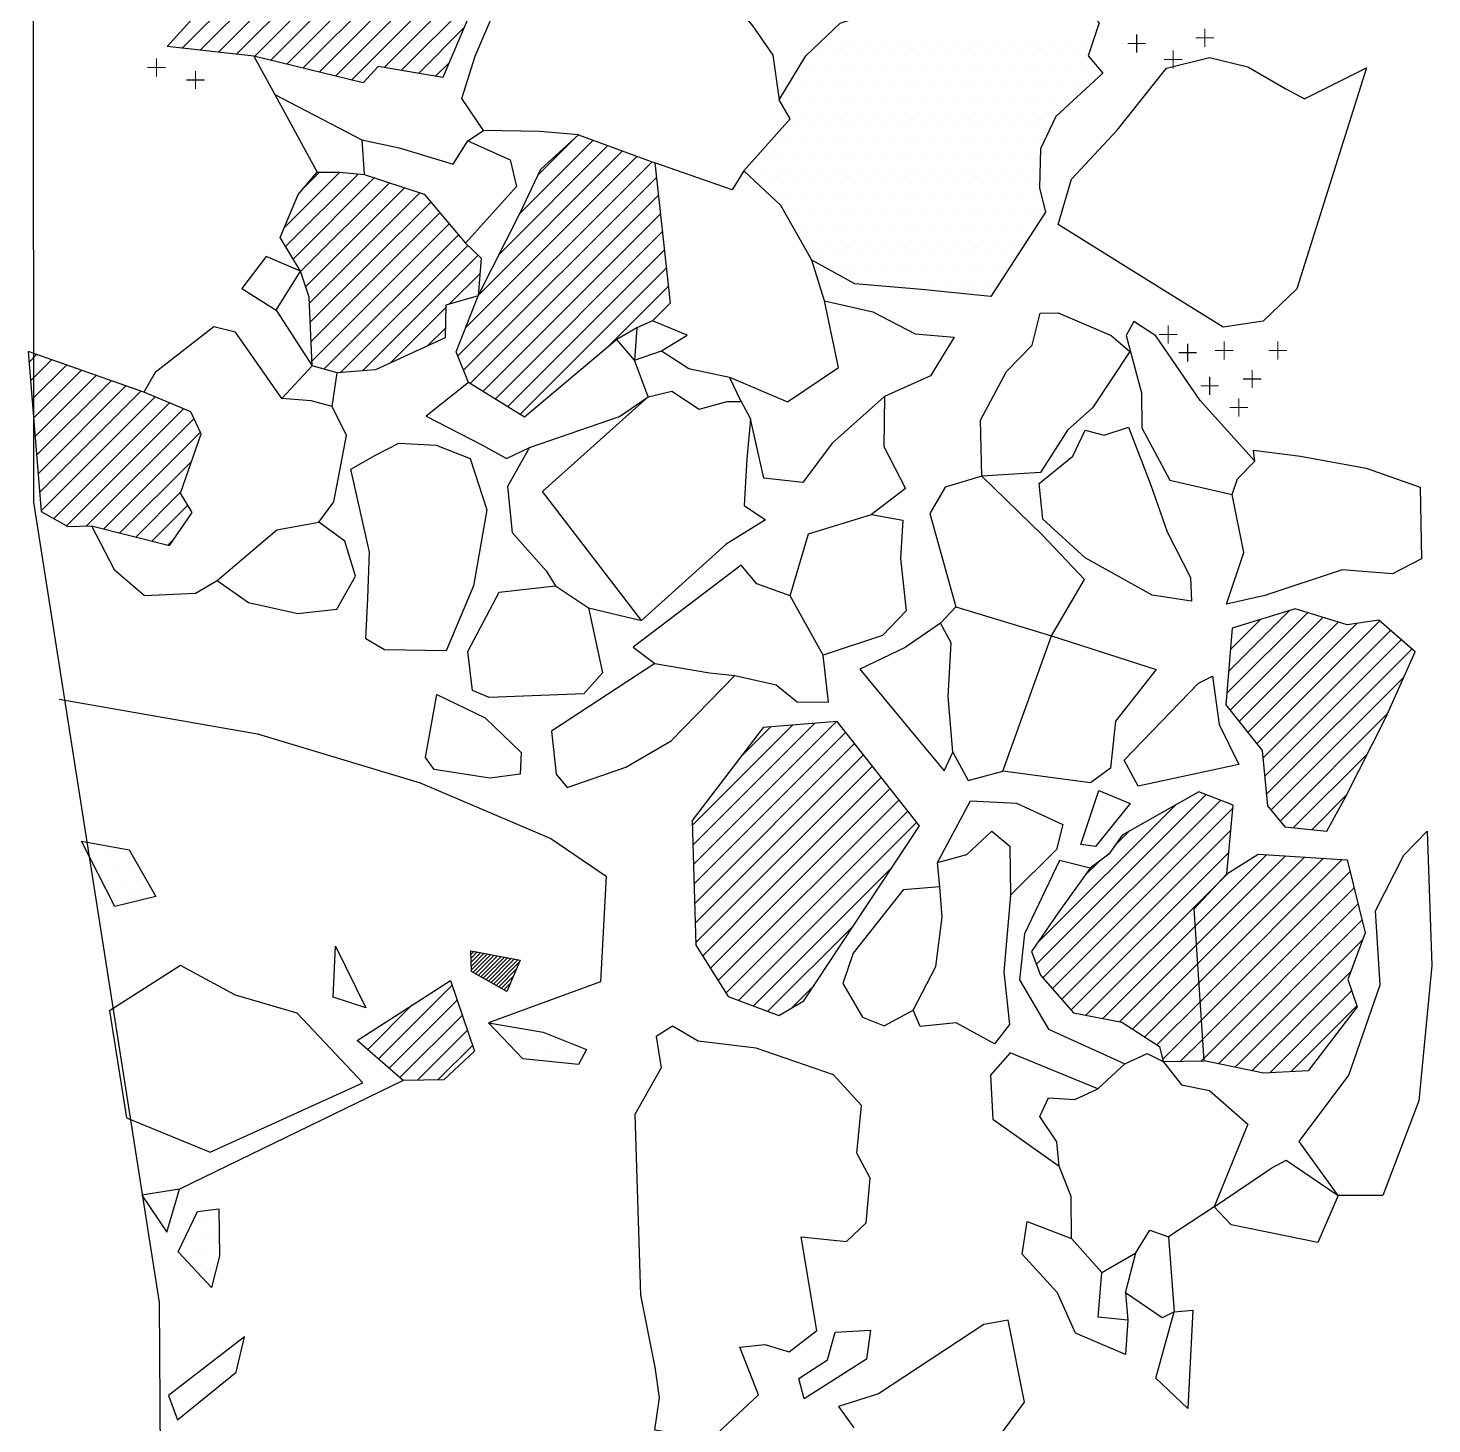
# Model space of a CAD drawing. Header units: metres. Extents: x -4.33 to -3.08, y -18.23 to -13.67.
# Drawn here: x -4.32 to -3.087, y -17.203 to -15.976 of the extents above; entities that cross this region are included whole.
import ezdxf

# ---------------------------------------------------------------- set-up
doc = ezdxf.new("R2010")
doc.units = ezdxf.units.M
doc.header["$LTSCALE"] = 25
doc.header["$MEASUREMENT"] = 0
doc.linetypes.add('STRICHPUNKTX2', pattern=[2, 1, -0.5, 0, -0.5])
doc.layers.get('0').update_dxf_attribs({"linetype": 'CONTINUOUS'})
for name, color, linetype in [('BEFUND', 1, 'CONTINUOUS'), ('FEUER', 1, 'CONTINUOUS'), ('GRABUNGSGRENZE', 3, 'STRICHPUNKTX2'), ('KNOCHEN', 2, 'CONTINUOUS'), ('KNOCHENSCHRAFF', 2, 'CONTINUOUS'), ('STEINE', 4, 'CONTINUOUS'), ('STEINESCHRAFF', 4, 'CONTINUOUS')]:
    doc.layers.add(name, color=color, linetype=linetype)

# ---------------------------------------------------------------- blocks, each defined once
blk = doc.blocks.new('*X3')
at = {"color": 0}
for p, q in [((-393.12, -1679), (-392.86, -1678.74)), ((-393.11, -1679.34), (-392.57, -1678.79)), ((-393.1, -1679.68), (-392.27, -1678.85)), ((-393.09, -1680.03), (-391.97, -1678.9)), ((-393.08, -1680.37), (-391.67, -1678.96)), ((-392.95, -1680.59), (-391.37, -1679.02)), ((-392.73, -1680.72), (-391.08, -1679.07)), ((-392.5, -1680.85), (-390.78, -1679.13)), ((-392.27, -1680.97), (-390.48, -1679.18)), ((-392.04, -1681.1), (-390.18, -1679.24)), ((-391.82, -1681.23), (-389.88, -1679.29)), ((-391.59, -1681.35), (-389.59, -1679.35)), ((-391.36, -1681.48), (-389.29, -1679.41)), ((-391.14, -1681.61), (-388.99, -1679.46)), ((-390.91, -1681.73), (-388.88, -1679.7)), ((-390.68, -1681.86), (-389.14, -1680.31)), ((-390.45, -1681.98), (-389.4, -1680.93)), ((-390.23, -1682.11), (-389.66, -1681.54)), ((-390, -1682.24), (-389.92, -1682.16))]:
    blk.add_line(p, q, dxfattribs=at)
blk = doc.blocks.new('*X4')
at = {"color": 0}
for p, q in [((-415.32, -1599.73), (-400.32, -1584.73)), ((-413.73, -1599.91), (-399.5, -1585.67)), ((-418.5, -1599.37), (-405.71, -1586.58)), ((-416.91, -1599.55), (-403.87, -1586.5)), ((-412.15, -1600.09), (-398.68, -1586.62)), ((-410.73, -1600.44), (-397.86, -1587.57)), ((-417.01, -1596.11), (-409.25, -1588.35)), ((-409.31, -1600.78), (-397.04, -1588.51)), ((-407.89, -1601.13), (-396.22, -1589.46)), ((-406.47, -1601.48), (-395.39, -1590.4)), ((-405.04, -1601.82), (-394.71, -1591.49)), ((-403.62, -1602.17), (-394.3, -1592.85)), ((-400.76, -1601.07), (-393.89, -1594.2)), ((-399.25, -1601.33), (-393.47, -1595.55)), ((-397.74, -1601.59), (-393.74, -1597.59)), ((-396.23, -1601.84), (-395.07, -1600.69)), ((-387.22, -1610.51), (-384.07, -1607.36)), ((-392.41, -1621.01), (-379.8, -1608.4)), ((-390.63, -1617.46), (-381.1, -1607.93)), ((-388.84, -1613.91), (-382.39, -1607.45)), ((-394.27, -1626.4), (-377.21, -1609.35)), ((-393.59, -1623.95), (-378.51, -1608.87)), ((-409.54, -1615.16), (-404.66, -1610.28)), ((-409.41, -1616.8), (-403.05, -1610.43)), ((-408.75, -1617.9), (-401.62, -1610.77)), ((-407.92, -1611.77), (-406.43, -1610.28)), ((-393.77, -1627.67), (-376.83, -1610.73)), ((-408.09, -1619.01), (-400.29, -1611.21)), ((-407.65, -1620.33), (-398.96, -1611.65)), ((-407.31, -1621.77), (-397.63, -1612.08)), ((-393.18, -1628.85), (-376.66, -1612.32)), ((-407.24, -1623.46), (-396.66, -1612.89)), ((-407.17, -1625.16), (-395.85, -1613.85)), ((-407.09, -1626.85), (-395.04, -1614.8)), ((-392.09, -1629.53), (-376.48, -1613.92)), ((-406.04, -1627.57), (-394.23, -1615.76)), ((-391, -1630.21), (-376.31, -1615.51)), ((-404.58, -1627.87), (-393.4, -1616.7)), ((-389.91, -1630.89), (-376.14, -1617.11)), ((-402.66, -1627.73), (-392.5, -1617.56)), ((-395.05, -1621.88), (-392.33, -1619.16)), ((-388.83, -1631.57), (-375.96, -1618.7)), ((-381.16, -1625.67), (-375.79, -1620.3)), ((-400.21, -1627.04), (-395.34, -1622.17)), ((-392.57, -1621.17), (-392.47, -1621.07)), ((-396.94, -1625.54), (-395.37, -1623.97)), ((-431.97, -1626.98), (-431.29, -1626.3)), ((-431.83, -1628.61), (-429.98, -1626.76)), ((-431.7, -1630.25), (-428.67, -1627.22)), ((-431.57, -1631.88), (-427.36, -1627.68)), ((-431.44, -1633.52), (-426.05, -1628.14)), ((-431.3, -1635.15), (-424.74, -1628.59)), ((-431.17, -1636.79), (-423.44, -1629.05)), ((-431.04, -1638.42), (-422.13, -1629.51)), ((-430.91, -1640.06), (-420.87, -1630.02)), ((-429.79, -1640.71), (-419.62, -1630.54)), ((-428.66, -1641.34), (-418.38, -1631.06)), ((-426.9, -1641.36), (-417.46, -1631.92)), ((-425.39, -1641.62), (-416.89, -1633.12)), ((-423.98, -1641.97), (-417.66, -1635.65)), ((-422.57, -1642.33), (-418.61, -1638.37)), ((-421.16, -1642.69), (-418.01, -1639.54)), ((-419.75, -1643.04), (-419.26, -1642.56)), ((-326.7, -1656.06), (-319.62, -1648.98)), ((-326.54, -1654.13), (-321.19, -1648.79)), ((-326.41, -1657.54), (-318.27, -1649.4)), ((-326.38, -1652.2), (-323.74, -1649.57)), ((-325.63, -1658.53), (-316.92, -1649.81)), ((-324.85, -1659.52), (-315.27, -1649.94)), ((-324.08, -1660.51), (-313.28, -1649.72)), ((-323.55, -1661.75), (-312.33, -1650.53)), ((-323.39, -1663.36), (-311.38, -1651.35)), ((-323.24, -1664.97), (-310.43, -1652.16)), ((-322.83, -1666.33), (-311.15, -1654.65)), ((-322.02, -1667.29), (-312.6, -1657.87)), ((-320.83, -1667.87), (-314.37, -1661.41)), ((-343.44, -1679.87), (-328.54, -1664.98)), ((-319.24, -1668.05), (-316.18, -1664.99)), ((-343.4, -1678.06), (-331.22, -1665.88)), ((-342.88, -1681.08), (-327.27, -1665.47)), ((-342.05, -1682.02), (-326.18, -1666.15)), ((-341.22, -1682.96), (-326.36, -1668.09)), ((-336.56, -1669.46), (-335.25, -1668.15)), ((-340.4, -1683.9), (-326.54, -1670.04)), ((-329.47, -1676.51), (-323.2, -1670.24)), ((-339.17, -1672.07), (-337.99, -1670.89)), ((-329.36, -1678.17), (-321.54, -1670.34)), ((-329.25, -1679.82), (-319.88, -1670.45)), ((-329.14, -1681.48), (-318.22, -1670.56)), ((-329.03, -1683.14), (-316.56, -1670.66)), ((-339.08, -1684.35), (-327.47, -1672.74)), ((-328.92, -1684.8), (-315.88, -1671.76)), ((-327.47, -1672.74), (-326.56, -1671.83)), ((-328.81, -1686.46), (-315.53, -1673.18)), ((-328.7, -1688.12), (-315.18, -1674.59)), ((-327.44, -1688.62), (-314.83, -1676.01)), ((-337.6, -1684.64), (-329.47, -1676.51)), ((-336.12, -1684.92), (-329.36, -1678.17)), ((-325.98, -1688.93), (-314.78, -1677.73)), ((-334.99, -1685.57), (-329.25, -1679.82)), ((-324.51, -1689.23), (-315.84, -1680.55)), ((-401.26, -1688.19), (-394.78, -1681.71)), ((-333.92, -1686.26), (-329.14, -1681.48)), ((-322.92, -1689.41), (-315.74, -1682.22)), ((-402.2, -1687.37), (-398.29, -1683.45)), ((-400.31, -1689.02), (-394.33, -1683.03)), ((-332.84, -1686.95), (-329.03, -1683.14)), ((-321.06, -1689.31), (-315.29, -1683.54)), ((-399.37, -1689.84), (-393.88, -1684.35)), ((-332.36, -1688.23), (-328.92, -1684.8)), ((-397.82, -1690.06), (-393.44, -1685.68)), ((-396.03, -1690.03), (-392.99, -1687)), ((-330.76, -1688.4), (-328.81, -1686.46)), ((-328.96, -1688.37), (-328.7, -1688.12))]:
    blk.add_line(p, q, dxfattribs=at)
blk = doc.blocks.new('*X5')
at = {"color": 0}
for p, q in [((-373.68, -1667.68), (-364.87, -1658.87)), ((-373.63, -1669.4), (-362.94, -1658.71)), ((-373.58, -1671.12), (-361.02, -1658.56)), ((-369.42, -1661.66), (-366.79, -1659.03)), ((-373.53, -1672.84), (-360.19, -1659.49)), ((-373.48, -1674.56), (-359.41, -1660.48)), ((-373.43, -1676.27), (-358.63, -1661.47)), ((-373.38, -1677.99), (-357.85, -1662.46)), ((-372.77, -1679.15), (-357.07, -1663.45)), ((-372.08, -1680.23), (-356.29, -1664.44)), ((-371.39, -1681.31), (-355.51, -1665.42)), ((-370.71, -1682.39), (-354.73, -1666.41)), ((-369.59, -1683.04), (-353.95, -1667.4)), ((-368.31, -1683.53), (-356.08, -1671.3)), ((-367.03, -1684.01), (-359.52, -1676.5)), ((-365, -1683.76), (-362.95, -1681.71))]:
    blk.add_line(p, q, dxfattribs=at)
blk = doc.blocks.new('LB')
at = {"layer": 'FEUER', "const_width": 0.1}
for points in [[(0, 0), (0, -1.6)], [(-0.8, -0.8), (0.8, -0.8)]]:
    blk.add_lwpolyline(points, dxfattribs=at)
blk = doc.blocks.new('*X8')
at = {"color": 0}
for p, q in [((-361.875, -1598.75), (-361.875, -1598.75)), ((-360.625, -1598.75), (-360.625, -1598.75)), ((-359.375, -1598.75), (-359.375, -1598.75)), ((-358.125, -1598.75), (-358.125, -1598.75)), ((-356.875, -1598.75), (-356.875, -1598.75)), ((-355.625, -1598.75), (-355.625, -1598.75)), ((-354.375, -1598.75), (-354.375, -1598.75)), ((-353.125, -1598.75), (-353.125, -1598.75)), ((-351.875, -1598.75), (-351.875, -1598.75)), ((-350.625, -1598.75), (-350.625, -1598.75)), ((-349.375, -1598.75), (-349.375, -1598.75)), ((-348.125, -1598.75), (-348.125, -1598.75)), ((-346.875, -1598.75), (-346.875, -1598.75)), ((-345.625, -1598.75), (-345.625, -1598.75)), ((-344.375, -1598.75), (-344.375, -1598.75)), ((-343.125, -1598.75), (-343.125, -1598.75)), ((-341.875, -1598.75), (-341.875, -1598.75)), ((-340.625, -1598.75), (-340.625, -1598.75)), ((-339.375, -1598.75), (-339.375, -1598.75)), ((-362.5, -1600), (-362.5, -1600)), ((-361.25, -1600), (-361.25, -1600)), ((-360, -1600), (-360, -1600)), ((-358.75, -1600), (-358.75, -1600)), ((-357.5, -1600), (-357.5, -1600)), ((-356.25, -1600), (-356.25, -1600)), ((-355, -1600), (-355, -1600)), ((-353.75, -1600), (-353.75, -1600)), ((-352.5, -1600), (-352.5, -1600)), ((-351.25, -1600), (-351.25, -1600)), ((-350, -1600), (-350, -1600)), ((-348.75, -1600), (-348.75, -1600)), ((-347.5, -1600), (-347.5, -1600)), ((-346.25, -1600), (-346.25, -1600)), ((-345, -1600), (-345, -1600)), ((-343.75, -1600), (-343.75, -1600)), ((-342.5, -1600), (-342.5, -1600)), ((-341.25, -1600), (-341.25, -1600)), ((-340, -1600), (-340, -1600)), ((-364.375, -1601.25), (-364.375, -1601.25)), ((-363.125, -1601.25), (-363.125, -1601.25)), ((-361.875, -1601.25), (-361.875, -1601.25)), ((-360.625, -1601.25), (-360.625, -1601.25)), ((-359.375, -1601.25), (-359.375, -1601.25)), ((-358.125, -1601.25), (-358.125, -1601.25)), ((-356.875, -1601.25), (-356.875, -1601.25)), ((-355.625, -1601.25), (-355.625, -1601.25)), ((-354.375, -1601.25), (-354.375, -1601.25)), ((-353.125, -1601.25), (-353.125, -1601.25)), ((-351.875, -1601.25), (-351.875, -1601.25)), ((-350.625, -1601.25), (-350.625, -1601.25)), ((-349.375, -1601.25), (-349.375, -1601.25)), ((-348.125, -1601.25), (-348.125, -1601.25)), ((-346.875, -1601.25), (-346.875, -1601.25)), ((-345.625, -1601.25), (-345.625, -1601.25)), ((-344.375, -1601.25), (-344.375, -1601.25)), ((-343.125, -1601.25), (-343.125, -1601.25)), ((-341.875, -1601.25), (-341.875, -1601.25)), ((-340.625, -1601.25), (-340.625, -1601.25)), ((-339.375, -1601.25), (-339.375, -1601.25)), ((-338.125, -1601.25), (-338.125, -1601.25)), ((-365, -1602.5), (-365, -1602.5)), ((-363.75, -1602.5), (-363.75, -1602.5)), ((-362.5, -1602.5), (-362.5, -1602.5)), ((-361.25, -1602.5), (-361.25, -1602.5)), ((-360, -1602.5), (-360, -1602.5)), ((-358.75, -1602.5), (-358.75, -1602.5)), ((-357.5, -1602.5), (-357.5, -1602.5)), ((-356.25, -1602.5), (-356.25, -1602.5)), ((-355, -1602.5), (-355, -1602.5)), ((-353.75, -1602.5), (-353.75, -1602.5)), ((-352.5, -1602.5), (-352.5, -1602.5)), ((-351.25, -1602.5), (-351.25, -1602.5)), ((-350, -1602.5), (-350, -1602.5)), ((-348.75, -1602.5), (-348.75, -1602.5)), ((-347.5, -1602.5), (-347.5, -1602.5)), ((-346.25, -1602.5), (-346.25, -1602.5)), ((-345, -1602.5), (-345, -1602.5)), ((-343.75, -1602.5), (-343.75, -1602.5)), ((-342.5, -1602.5), (-342.5, -1602.5)), ((-341.25, -1602.5), (-341.25, -1602.5)), ((-340, -1602.5), (-340, -1602.5)), ((-338.75, -1602.5), (-338.75, -1602.5)), ((-365.625, -1603.75), (-365.625, -1603.75)), ((-364.375, -1603.75), (-364.375, -1603.75)), ((-363.125, -1603.75), (-363.125, -1603.75)), ((-361.875, -1603.75), (-361.875, -1603.75)), ((-360.625, -1603.75), (-360.625, -1603.75)), ((-359.375, -1603.75), (-359.375, -1603.75)), ((-358.125, -1603.75), (-358.125, -1603.75)), ((-356.875, -1603.75), (-356.875, -1603.75)), ((-355.625, -1603.75), (-355.625, -1603.75)), ((-354.375, -1603.75), (-354.375, -1603.75)), ((-353.125, -1603.75), (-353.125, -1603.75)), ((-351.875, -1603.75), (-351.875, -1603.75)), ((-350.625, -1603.75), (-350.625, -1603.75)), ((-349.375, -1603.75), (-349.375, -1603.75)), ((-348.125, -1603.75), (-348.125, -1603.75)), ((-346.875, -1603.75), (-346.875, -1603.75)), ((-345.625, -1603.75), (-345.625, -1603.75)), ((-344.375, -1603.75), (-344.375, -1603.75)), ((-343.125, -1603.75), (-343.125, -1603.75)), ((-341.875, -1603.75), (-341.875, -1603.75)), ((-340.625, -1603.75), (-340.625, -1603.75)), ((-365, -1605), (-365, -1605)), ((-363.75, -1605), (-363.75, -1605)), ((-362.5, -1605), (-362.5, -1605)), ((-361.25, -1605), (-361.25, -1605)), ((-360, -1605), (-360, -1605)), ((-358.75, -1605), (-358.75, -1605)), ((-357.5, -1605), (-357.5, -1605)), ((-356.25, -1605), (-356.25, -1605)), ((-355, -1605), (-355, -1605)), ((-353.75, -1605), (-353.75, -1605)), ((-352.5, -1605), (-352.5, -1605)), ((-351.25, -1605), (-351.25, -1605)), ((-350, -1605), (-350, -1605)), ((-348.75, -1605), (-348.75, -1605)), ((-347.5, -1605), (-347.5, -1605)), ((-346.25, -1605), (-346.25, -1605)), ((-345, -1605), (-345, -1605)), ((-343.75, -1605), (-343.75, -1605)), ((-342.5, -1605), (-342.5, -1605)), ((-365.625, -1606.25), (-365.625, -1606.25)), ((-364.375, -1606.25), (-364.375, -1606.25)), ((-363.125, -1606.25), (-363.125, -1606.25)), ((-361.875, -1606.25), (-361.875, -1606.25)), ((-360.625, -1606.25), (-360.625, -1606.25)), ((-359.375, -1606.25), (-359.375, -1606.25)), ((-358.125, -1606.25), (-358.125, -1606.25)), ((-356.875, -1606.25), (-356.875, -1606.25)), ((-355.625, -1606.25), (-355.625, -1606.25)), ((-354.375, -1606.25), (-354.375, -1606.25)), ((-353.125, -1606.25), (-353.125, -1606.25)), ((-351.875, -1606.25), (-351.875, -1606.25)), ((-350.625, -1606.25), (-350.625, -1606.25)), ((-349.375, -1606.25), (-349.375, -1606.25)), ((-348.125, -1606.25), (-348.125, -1606.25)), ((-346.875, -1606.25), (-346.875, -1606.25)), ((-345.625, -1606.25), (-345.625, -1606.25)), ((-344.375, -1606.25), (-344.375, -1606.25)), ((-343.125, -1606.25), (-343.125, -1606.25)), ((-366.25, -1607.5), (-366.25, -1607.5)), ((-365, -1607.5), (-365, -1607.5)), ((-363.75, -1607.5), (-363.75, -1607.5)), ((-362.5, -1607.5), (-362.5, -1607.5)), ((-361.25, -1607.5), (-361.25, -1607.5)), ((-360, -1607.5), (-360, -1607.5)), ((-358.75, -1607.5), (-358.75, -1607.5)), ((-357.5, -1607.5), (-357.5, -1607.5)), ((-356.25, -1607.5), (-356.25, -1607.5)), ((-355, -1607.5), (-355, -1607.5)), ((-353.75, -1607.5), (-353.75, -1607.5)), ((-352.5, -1607.5), (-352.5, -1607.5)), ((-351.25, -1607.5), (-351.25, -1607.5)), ((-350, -1607.5), (-350, -1607.5)), ((-348.75, -1607.5), (-348.75, -1607.5)), ((-347.5, -1607.5), (-347.5, -1607.5)), ((-346.25, -1607.5), (-346.25, -1607.5)), ((-345, -1607.5), (-345, -1607.5)), ((-343.75, -1607.5), (-343.75, -1607.5)), ((-366.875, -1608.75), (-366.875, -1608.75)), ((-365.625, -1608.75), (-365.625, -1608.75)), ((-364.375, -1608.75), (-364.375, -1608.75)), ((-363.125, -1608.75), (-363.125, -1608.75)), ((-361.875, -1608.75), (-361.875, -1608.75)), ((-360.625, -1608.75), (-360.625, -1608.75)), ((-359.375, -1608.75), (-359.375, -1608.75)), ((-358.125, -1608.75), (-358.125, -1608.75)), ((-356.875, -1608.75), (-356.875, -1608.75)), ((-355.625, -1608.75), (-355.625, -1608.75)), ((-354.375, -1608.75), (-354.375, -1608.75)), ((-353.125, -1608.75), (-353.125, -1608.75)), ((-351.875, -1608.75), (-351.875, -1608.75)), ((-350.625, -1608.75), (-350.625, -1608.75)), ((-349.375, -1608.75), (-349.375, -1608.75)), ((-348.125, -1608.75), (-348.125, -1608.75)), ((-346.875, -1608.75), (-346.875, -1608.75)), ((-345.625, -1608.75), (-345.625, -1608.75)), ((-344.375, -1608.75), (-344.375, -1608.75)), ((-343.125, -1608.75), (-343.125, -1608.75)), ((-368.75, -1610), (-368.75, -1610)), ((-367.5, -1610), (-367.5, -1610)), ((-366.25, -1610), (-366.25, -1610)), ((-365, -1610), (-365, -1610)), ((-363.75, -1610), (-363.75, -1610)), ((-362.5, -1610), (-362.5, -1610)), ((-361.25, -1610), (-361.25, -1610)), ((-360, -1610), (-360, -1610)), ((-358.75, -1610), (-358.75, -1610)), ((-357.5, -1610), (-357.5, -1610)), ((-356.25, -1610), (-356.25, -1610)), ((-355, -1610), (-355, -1610)), ((-353.75, -1610), (-353.75, -1610)), ((-352.5, -1610), (-352.5, -1610)), ((-351.25, -1610), (-351.25, -1610)), ((-350, -1610), (-350, -1610)), ((-348.75, -1610), (-348.75, -1610)), ((-347.5, -1610), (-347.5, -1610)), ((-346.25, -1610), (-346.25, -1610)), ((-345, -1610), (-345, -1610)), ((-343.75, -1610), (-343.75, -1610)), ((-366.875, -1611.25), (-366.875, -1611.25)), ((-365.625, -1611.25), (-365.625, -1611.25)), ((-364.375, -1611.25), (-364.375, -1611.25)), ((-363.125, -1611.25), (-363.125, -1611.25)), ((-361.875, -1611.25), (-361.875, -1611.25)), ((-360.625, -1611.25), (-360.625, -1611.25)), ((-359.375, -1611.25), (-359.375, -1611.25)), ((-358.125, -1611.25), (-358.125, -1611.25)), ((-356.875, -1611.25), (-356.875, -1611.25)), ((-355.625, -1611.25), (-355.625, -1611.25)), ((-354.375, -1611.25), (-354.375, -1611.25)), ((-353.125, -1611.25), (-353.125, -1611.25)), ((-351.875, -1611.25), (-351.875, -1611.25)), ((-350.625, -1611.25), (-350.625, -1611.25)), ((-349.375, -1611.25), (-349.375, -1611.25)), ((-348.125, -1611.25), (-348.125, -1611.25)), ((-346.875, -1611.25), (-346.875, -1611.25)), ((-345.625, -1611.25), (-345.625, -1611.25)), ((-344.375, -1611.25), (-344.375, -1611.25)), ((-366.25, -1612.5), (-366.25, -1612.5)), ((-365, -1612.5), (-365, -1612.5)), ((-363.75, -1612.5), (-363.75, -1612.5)), ((-362.5, -1612.5), (-362.5, -1612.5)), ((-361.25, -1612.5), (-361.25, -1612.5)), ((-360, -1612.5), (-360, -1612.5)), ((-358.75, -1612.5), (-358.75, -1612.5)), ((-357.5, -1612.5), (-357.5, -1612.5)), ((-356.25, -1612.5), (-356.25, -1612.5)), ((-355, -1612.5), (-355, -1612.5)), ((-353.75, -1612.5), (-353.75, -1612.5)), ((-352.5, -1612.5), (-352.5, -1612.5)), ((-351.25, -1612.5), (-351.25, -1612.5)), ((-350, -1612.5), (-350, -1612.5)), ((-348.75, -1612.5), (-348.75, -1612.5)), ((-347.5, -1612.5), (-347.5, -1612.5)), ((-346.25, -1612.5), (-346.25, -1612.5)), ((-345, -1612.5), (-345, -1612.5)), ((-343.75, -1612.5), (-343.75, -1612.5)), ((-364.375, -1613.75), (-364.375, -1613.75)), ((-363.125, -1613.75), (-363.125, -1613.75)), ((-361.875, -1613.75), (-361.875, -1613.75)), ((-360.625, -1613.75), (-360.625, -1613.75)), ((-359.375, -1613.75), (-359.375, -1613.75)), ((-358.125, -1613.75), (-358.125, -1613.75)), ((-356.875, -1613.75), (-356.875, -1613.75)), ((-355.625, -1613.75), (-355.625, -1613.75)), ((-354.375, -1613.75), (-354.375, -1613.75)), ((-353.125, -1613.75), (-353.125, -1613.75)), ((-351.875, -1613.75), (-351.875, -1613.75)), ((-350.625, -1613.75), (-350.625, -1613.75)), ((-349.375, -1613.75), (-349.375, -1613.75)), ((-348.125, -1613.75), (-348.125, -1613.75)), ((-346.875, -1613.75), (-346.875, -1613.75)), ((-345.625, -1613.75), (-345.625, -1613.75)), ((-344.375, -1613.75), (-344.375, -1613.75)), ((-343.125, -1613.75), (-343.125, -1613.75)), ((-363.75, -1615), (-363.75, -1615)), ((-362.5, -1615), (-362.5, -1615)), ((-361.25, -1615), (-361.25, -1615)), ((-360, -1615), (-360, -1615)), ((-358.75, -1615), (-358.75, -1615)), ((-357.5, -1615), (-357.5, -1615)), ((-356.25, -1615), (-356.25, -1615)), ((-355, -1615), (-355, -1615)), ((-353.75, -1615), (-353.75, -1615)), ((-352.5, -1615), (-352.5, -1615)), ((-351.25, -1615), (-351.25, -1615)), ((-350, -1615), (-350, -1615)), ((-348.75, -1615), (-348.75, -1615)), ((-347.5, -1615), (-347.5, -1615)), ((-346.25, -1615), (-346.25, -1615)), ((-345, -1615), (-345, -1615)), ((-343.75, -1615), (-343.75, -1615)), ((-363.125, -1616.25), (-363.125, -1616.25)), ((-361.875, -1616.25), (-361.875, -1616.25)), ((-360.625, -1616.25), (-360.625, -1616.25)), ((-359.375, -1616.25), (-359.375, -1616.25)), ((-358.125, -1616.25), (-358.125, -1616.25)), ((-356.875, -1616.25), (-356.875, -1616.25)), ((-355.625, -1616.25), (-355.625, -1616.25)), ((-354.375, -1616.25), (-354.375, -1616.25)), ((-353.125, -1616.25), (-353.125, -1616.25)), ((-351.875, -1616.25), (-351.875, -1616.25)), ((-350.625, -1616.25), (-350.625, -1616.25)), ((-349.375, -1616.25), (-349.375, -1616.25)), ((-348.125, -1616.25), (-348.125, -1616.25)), ((-346.875, -1616.25), (-346.875, -1616.25)), ((-345.625, -1616.25), (-345.625, -1616.25)), ((-344.375, -1616.25), (-344.375, -1616.25)), ((-362.5, -1617.5), (-362.5, -1617.5)), ((-361.25, -1617.5), (-361.25, -1617.5)), ((-360, -1617.5), (-360, -1617.5)), ((-358.75, -1617.5), (-358.75, -1617.5)), ((-357.5, -1617.5), (-357.5, -1617.5)), ((-356.25, -1617.5), (-356.25, -1617.5)), ((-355, -1617.5), (-355, -1617.5)), ((-353.75, -1617.5), (-353.75, -1617.5)), ((-352.5, -1617.5), (-352.5, -1617.5)), ((-351.25, -1617.5), (-351.25, -1617.5)), ((-350, -1617.5), (-350, -1617.5)), ((-348.75, -1617.5), (-348.75, -1617.5)), ((-347.5, -1617.5), (-347.5, -1617.5)), ((-346.25, -1617.5), (-346.25, -1617.5)), ((-360.625, -1618.75), (-360.625, -1618.75)), ((-359.375, -1618.75), (-359.375, -1618.75)), ((-358.125, -1618.75), (-358.125, -1618.75)), ((-356.875, -1618.75), (-356.875, -1618.75)), ((-355.625, -1618.75), (-355.625, -1618.75)), ((-354.375, -1618.75), (-354.375, -1618.75)), ((-353.125, -1618.75), (-353.125, -1618.75)), ((-351.875, -1618.75), (-351.875, -1618.75)), ((-350.625, -1618.75), (-350.625, -1618.75)), ((-349.375, -1618.75), (-349.375, -1618.75)), ((-348.125, -1618.75), (-348.125, -1618.75)), ((-346.875, -1618.75), (-346.875, -1618.75)), ((-358.75, -1620), (-358.75, -1620)), ((-357.5, -1620), (-357.5, -1620)), ((-356.25, -1620), (-356.25, -1620)), ((-355, -1620), (-355, -1620)), ((-353.75, -1620), (-353.75, -1620)), ((-352.5, -1620), (-352.5, -1620)), ((-351.25, -1620), (-351.25, -1620)), ((-350, -1620), (-350, -1620)), ((-348.75, -1620), (-348.75, -1620)), ((-347.5, -1620), (-347.5, -1620)), ((-426.25, -1670), (-426.25, -1670)), ((-425, -1670), (-425, -1670)), ((-423.75, -1670), (-423.75, -1670)), ((-425.625, -1671.25), (-425.625, -1671.25)), ((-424.375, -1671.25), (-424.375, -1671.25)), ((-423.125, -1671.25), (-423.125, -1671.25)), ((-425, -1672.5), (-425, -1672.5)), ((-423.75, -1672.5), (-423.75, -1672.5)), ((-422.5, -1672.5), (-422.5, -1672.5)), ((-424.375, -1673.75), (-424.375, -1673.75)), ((-423.125, -1673.75), (-423.125, -1673.75)), ((-421.875, -1673.75), (-421.875, -1673.75)), ((-389.375, -1686.25), (-389.375, -1686.25)), ((-388.125, -1686.25), (-388.125, -1686.25)), ((-386.875, -1686.25), (-386.875, -1686.25)), ((-388.75, -1687.5), (-388.75, -1687.5)), ((-387.5, -1687.5), (-387.5, -1687.5)), ((-386.25, -1687.5), (-386.25, -1687.5)), ((-385, -1687.5), (-385, -1687.5)), ((-383.75, -1687.5), (-383.75, -1687.5)), ((-420, -1700), (-420, -1700)), ((-420.625, -1701.25), (-420.625, -1701.25)), ((-419.375, -1701.25), (-419.375, -1701.25)), ((-420, -1702.5), (-420, -1702.5)), ((-417.5, -1702.5), (-417.5, -1702.5)), ((-416.25, -1702.5), (-416.25, -1702.5)), ((-418.125, -1703.75), (-418.125, -1703.75)), ((-416.875, -1703.75), (-416.875, -1703.75)), ((-415.625, -1703.75), (-415.625, -1703.75)), ((-418.75, -1705), (-418.75, -1705)), ((-417.5, -1705), (-417.5, -1705)), ((-416.25, -1705), (-416.25, -1705)), ((-416.875, -1706.25), (-416.875, -1706.25)), ((-415.625, -1706.25), (-415.625, -1706.25)), ((-416.25, -1707.5), (-416.25, -1707.5))]:
    blk.add_line(p, q, dxfattribs=at)

msp = doc.modelspace()

# ---------------------------------------------------------------- linework, layer by layer
at = {"layer": 'BEFUND'}
for points in [[(-4.293, -16.5657), (-4.1189, -16.5961), (-3.9759, -16.6394), (-3.861, -16.6882), (-3.8124, -16.7214), (-3.8174, -16.8143), (-3.9159, -16.8502)], [(-3.9909, -16.9008), (-4.1874, -16.9965)]]:
    msp.add_lwpolyline(points, dxfattribs=at)
at = {"layer": 'GRABUNGSGRENZE', "flags": 128}
msp.add_lwpolyline([(-4.318, -13.7299), (-4.3157, -16.3926), (-4.2052, -17.0961), (-4.1979, -18.1989), (-3.7057, -18.1968), (-3.7057, -18.228)], dxfattribs=at)
at = {"layer": 'KNOCHEN'}
msp.add_lwpolyline([(-3.8996, -16.8226), (-3.9308, -16.8052), (-3.9313, -16.7869), (-3.8879, -16.795), (-3.8996, -16.8226)], dxfattribs=at)
at = {"layer": 'STEINE'}
for points in [[(-3.9561, -16.0195), (-4.0128, -16.0099), (-4.0261, -16.0242), (-4.1221, -16.0008), (-4.1982, -15.9922), (-4.164, -15.9544), (-4.1258, -15.9017), (-4.0604, -15.8659), (-4.0344, -15.8649), (-4.0048, -15.8454), (-3.9486, -15.9102), (-3.9322, -15.9638), (-3.9561, -16.0195)], [(-3.8366, -16.0699), (-3.8708, -16.0669), (-3.9203, -16.0659), (-3.9393, -16.0379), (-3.9276, -16.0006), (-3.8919, -15.9168), (-3.8603, -15.854), (-3.7857, -15.885), (-3.727, -15.9228), (-3.6835, -15.9743), (-3.6661, -15.9998), (-3.6605, -16.0391)], [(-3.6916, -16.1014), (-3.6508, -16.0559), (-3.6605, -16.0391), (-3.637, -16.0003), (-3.6069, -15.9716), (-3.5707, -15.9599), (-3.5324, -15.9277), (-3.4977, -15.9113), (-3.4559, -15.9026), (-3.4252, -15.9229), (-3.3792, -15.9714), (-3.3889, -16.0005), (-3.3761, -16.0158), (-3.4174, -16.0536), (-3.4307, -16.0822), (-3.4317, -16.1165), (-3.4265, -16.1379)], [(-4.1221, -16.0008), (-4.1037, -16.0345), (-4.027, -16.0742), (-3.9944, -16.0813), (-3.9469, -16.0956), (-3.9341, -16.0751), (-3.9203, -16.0659)], [(-3.2054, -16.2051), (-3.235, -16.2337), (-3.2702, -16.2388), (-3.3335, -16.1996), (-3.4153, -16.1486), (-3.4036, -16.1088), (-3.3633, -16.0658), (-3.32, -16.0112), (-3.2822, -16.0019), (-3.2485, -16.0101), (-3.2153, -16.0294), (-3.1989, -16.0381), (-3.1443, -16.011), (-3.2054, -16.2051)], [(-4.1037, -16.0345), (-4.0663, -16.1028)], [(-3.8843, -16.3181), (-3.9334, -16.2875), (-3.9441, -16.2605), (-3.9248, -16.2114), (-3.8881, -16.1384), (-3.8698, -16.1001), (-3.8366, -16.0699), (-3.7697, -16.0944), (-3.7563, -16.2179), (-3.7716, -16.2332), (-3.7854, -16.2394), (-3.8032, -16.2496), (-3.8843, -16.3181)], [(-4.027, -16.0742), (-4.025, -16.1048)], [(-3.9341, -16.0751), (-3.8968, -16.0919), (-3.8912, -16.1154), (-3.9361, -16.165)], [(-3.6916, -16.1014), (-3.7018, -16.1183), (-3.7697, -16.0944)], [(-4.0707, -16.2729), (-4.0734, -16.2126), (-4.081, -16.1896), (-4.0989, -16.1601), (-4.0832, -16.1223), (-4.0663, -16.1028), (-4.0464, -16.1028), (-4.025, -16.1048), (-3.9724, -16.1221), (-3.9361, -16.165), (-3.9223, -16.1782), (-3.9248, -16.2114), (-3.9534, -16.2196), (-3.9538, -16.2482), (-4.0151, -16.2764), (-4.0488, -16.279)], [(-3.7639, -16.2598), (-3.7399, -16.2751), (-3.7041, -16.2827), (-3.6531, -16.3046), (-3.6082, -16.2744), (-3.6205, -16.2157), (-3.6317, -16.18), (-3.6588, -16.132), (-3.6916, -16.1014)], [(-3.4265, -16.1379), (-3.4744, -16.212), (-3.5352, -16.2059), (-3.5939, -16.2009), (-3.6317, -16.18)], [(-4.1326, -16.205), (-4.1024, -16.2239), (-4.081, -16.1896), (-4.1112, -16.1769), (-4.1326, -16.205)], [(-3.6205, -16.2157), (-3.5781, -16.2254), (-3.5408, -16.2447), (-3.5066, -16.2478), (-3.5275, -16.2815), (-3.5678, -16.2999), (-3.6137, -16.3408), (-3.6397, -16.3755), (-3.6739, -16.3715), (-3.6857, -16.3194)], [(-4.1024, -16.2239), (-4.0707, -16.2729)], [(-3.7854, -16.2394), (-3.7874, -16.268), (-3.7639, -16.2598), (-3.7414, -16.246), (-3.7716, -16.2332)], [(-3.4824, -16.3698), (-3.4835, -16.3207), (-3.4606, -16.2778), (-3.4382, -16.2548), (-3.431, -16.2267), (-3.4152, -16.2262), (-3.3687, -16.2461), (-3.3524, -16.2604), (-3.385, -16.3099), (-3.4069, -16.3293), (-3.4309, -16.3666), (-3.4824, -16.3698)], [(-3.2425, -16.3567), (-3.2905, -16.3032), (-3.3294, -16.2465), (-3.3488, -16.2338), (-3.3554, -16.2461), (-3.3421, -16.2966), (-3.3416, -16.3272), (-3.317, -16.3732), (-3.2624, -16.3859)], [(-4.2646, -16.4135), (-4.2447, -16.4517), (-4.2181, -16.4747), (-4.1732, -16.4726), (-4.1543, -16.4614), (-4.1017, -16.4169), (-4.065, -16.4102), (-4.0517, -16.3923), (-4.0405, -16.3341), (-4.0533, -16.3086), (-4.0717, -16.3035), (-4.0973, -16.3015), (-4.1382, -16.2433), (-4.1571, -16.2387), (-4.2086, -16.2786), (-4.2188, -16.296)], [(-3.9334, -16.2875), (-3.9706, -16.3172), (-3.9211, -16.3427), (-3.9001, -16.3544), (-3.8797, -16.3446), (-3.8006, -16.3175), (-3.7756, -16.3001), (-3.7874, -16.268), (-3.8032, -16.2496)], [(-4.309, -16.4008), (-4.2855, -16.414), (-4.2646, -16.4135), (-4.1962, -16.4308), (-4.1763, -16.4016), (-4.1865, -16.3848), (-4.1682, -16.3327), (-4.1774, -16.3133), (-4.2188, -16.296), (-4.3204, -16.2604), (-4.309, -16.4008)], [(-4.0707, -16.2729), (-4.0973, -16.3015)], [(-4.0488, -16.279), (-4.0707, -16.2729)], [(-4.0533, -16.3086), (-4.0488, -16.279)], [(-3.6939, -16.3041), (-3.7041, -16.2827)], [(-3.8684, -16.3834), (-3.7756, -16.3001), (-3.7547, -16.295), (-3.7307, -16.3108), (-3.7062, -16.3041), (-3.6939, -16.3041), (-3.6857, -16.3194), (-3.6887, -16.3547), (-3.6912, -16.3955), (-3.6723, -16.4083), (-3.707, -16.4297), (-3.7815, -16.4967), (-3.8684, -16.3834)], [(-3.5678, -16.2999), (-3.5683, -16.3438), (-3.5493, -16.3806), (-3.5794, -16.4036)], [(-3.4319, -16.3763), (-3.4023, -16.3523), (-3.3916, -16.3293), (-3.3748, -16.3339), (-3.3533, -16.3267), (-3.3339, -16.3778), (-3.3195, -16.4186), (-3.2991, -16.4589), (-3.298, -16.4798), (-3.3327, -16.4743), (-3.3915, -16.4417), (-3.4288, -16.4075), (-3.4319, -16.3763)], [(-4.0369, -16.3637), (-4.015, -16.3514), (-3.9946, -16.3407), (-3.9619, -16.3427), (-3.9318, -16.3544), (-3.9174, -16.3993), (-3.9291, -16.4662), (-3.953, -16.5234), (-4.0072, -16.5225), (-4.0235, -16.5128), (-4.022, -16.477), (-4.0205, -16.4367), (-4.0369, -16.3637)], [(-3.8797, -16.3446), (-3.8991, -16.3789), (-3.8949, -16.4192), (-3.8653, -16.4529), (-3.8571, -16.4661), (-3.828, -16.4855), (-3.7815, -16.4967)], [(-3.0959, -16.4424), (-3.1214, -16.4557), (-3.1658, -16.4521), (-3.2337, -16.4747), (-3.2674, -16.4824), (-3.2521, -16.4369), (-3.2624, -16.3859), (-3.2578, -16.3721), (-3.2425, -16.3567), (-3.2435, -16.347), (-3.2022, -16.3521), (-3.1445, -16.3628), (-3.097, -16.3796), (-3.0959, -16.4424)], [(-3.4824, -16.3698), (-3.5146, -16.3795), (-3.5279, -16.4025), (-3.5053, -16.4847), (-3.421, -16.5101), (-3.392, -16.4605), (-3.4293, -16.4213), (-3.4824, -16.3698)], [(-3.6508, -16.4751), (-3.6345, -16.4205), (-3.5794, -16.4036), (-3.5518, -16.4086), (-3.5539, -16.4423), (-3.5487, -16.4883), (-3.5696, -16.5097), (-3.6217, -16.5272)], [(-4.1543, -16.4614), (-4.1267, -16.4807), (-4.0833, -16.4904), (-4.0491, -16.4868), (-4.0328, -16.4576), (-4.042, -16.427), (-4.065, -16.4102)], [(-3.6937, -16.4481), (-3.7886, -16.5202), (-3.7697, -16.5345), (-3.7217, -16.5426), (-3.6993, -16.5451), (-3.663, -16.5532), (-3.6446, -16.568), (-3.617, -16.5685), (-3.6217, -16.5272), (-3.6508, -16.4751), (-3.6799, -16.4644), (-3.6937, -16.4481)], [(-3.9341, -16.5239), (-3.9066, -16.4718), (-3.8571, -16.4661)], [(-3.828, -16.4855), (-3.8157, -16.5427), (-3.832, -16.5611), (-3.9152, -16.5642), (-3.93, -16.5581), (-3.9341, -16.5239)], [(-3.5186, -16.499), (-3.5053, -16.4847)], [(-3.1014, -16.5241), (-3.1336, -16.4965), (-3.1612, -16.5006), (-3.2071, -16.4864), (-3.2622, -16.5033), (-3.2678, -16.5707), (-3.2361, -16.611), (-3.2314, -16.6595), (-3.2161, -16.6779), (-3.1793, -16.6819), (-3.1625, -16.6513), (-3.1274, -16.5818), (-3.1014, -16.5241)], [(-3.5186, -16.499), (-3.5497, -16.5205), (-3.5895, -16.5394), (-3.5389, -16.6006), (-3.5154, -16.6287), (-3.5077, -16.6123), (-3.5119, -16.5633), (-3.5094, -16.5163), (-3.5186, -16.499)], [(-3.5077, -16.6123), (-3.4944, -16.6373), (-3.4638, -16.6291), (-3.421, -16.5101)], [(-3.421, -16.5101), (-3.3291, -16.5396), (-3.3648, -16.5851), (-3.3693, -16.6265), (-3.3867, -16.6392), (-3.4638, -16.6291)], [(-3.7697, -16.5345), (-3.8606, -16.5938), (-3.8564, -16.6316), (-3.8467, -16.6433), (-3.7952, -16.6254), (-3.7554, -16.6024), (-3.6993, -16.5451)], [(-3.3448, -16.6423), (-3.3571, -16.6193), (-3.2918, -16.5518), (-3.2796, -16.5457), (-3.2739, -16.5881), (-3.2565, -16.6233), (-3.3448, -16.6423)], [(-3.9713, -16.6169), (-3.9612, -16.5617), (-3.9188, -16.5821), (-3.8871, -16.6127), (-3.8881, -16.6316), (-3.9146, -16.6352), (-3.9637, -16.6276), (-3.9713, -16.6169)], [(-3.5371, -16.6771), (-3.6093, -16.5855), (-3.6744, -16.5908), (-3.7369, -16.6723), (-3.7337, -16.7821), (-3.7051, -16.827), (-3.6607, -16.8438), (-3.6387, -16.831), (-3.5371, -16.6771)], [(-3.2671, -16.7193), (-3.2616, -16.659), (-3.2917, -16.6473), (-3.3591, -16.6852), (-3.3708, -16.702), (-3.3871, -16.7143), (-3.4162, -16.7547), (-3.4386, -16.7874), (-3.4309, -16.8083), (-3.4018, -16.8414), (-3.3594, -16.8496), (-3.3262, -16.871), (-3.3231, -16.8843), (-3.2869, -16.8837)], [(-3.3953, -16.6934), (-3.3795, -16.6459), (-3.3519, -16.6576), (-3.3825, -16.6954), (-3.3953, -16.6934)], [(-3.5214, -16.7093), (-3.4924, -16.6552), (-3.452, -16.6572), (-3.4112, -16.676), (-3.4167, -16.698), (-3.457, -16.7379)], [(-4.2735, -16.6907), (-4.2316, -16.6983), (-4.2081, -16.7392), (-4.2443, -16.7479)], [(-4.2443, -16.7479), (-4.2735, -16.6907)], [(-3.5193, -16.7308), (-3.5214, -16.7093), (-3.4954, -16.7022), (-3.4734, -16.6817), (-3.4576, -16.695), (-3.457, -16.7379), (-3.4631, -16.8053), (-3.4579, -16.8517), (-3.4712, -16.8686), (-3.5049, -16.8502), (-3.5366, -16.8533), (-3.5427, -16.839)], [(-3.1693, -17.002), (-3.2036, -16.9546), (-3.1597, -16.8963), (-3.1322, -16.8167), (-3.1364, -16.7518), (-3.1114, -16.7028), (-3.091, -16.6818), (-3.0868, -16.7998), (-3.0984, -16.9187), (-3.13, -17.002), (-3.1693, -17.002)], [(-3.2869, -16.8837), (-3.2957, -16.7499), (-3.2671, -16.7193), (-3.2396, -16.7019), (-3.1614, -16.7069), (-3.1456, -16.7712), (-3.1608, -16.8121), (-3.1526, -16.8361), (-3.1955, -16.8923), (-3.2348, -16.8944), (-3.2869, -16.8837)], [(-3.3871, -16.7143), (-3.4142, -16.7077), (-3.4448, -16.7721), (-3.4493, -16.8124), (-3.4237, -16.8558), (-3.3568, -16.8863)], [(-3.5515, -16.7334), (-3.5954, -16.7891), (-3.6045, -16.8156), (-3.5871, -16.8452), (-3.5682, -16.8529), (-3.5427, -16.839), (-3.5228, -16.8007), (-3.5173, -16.7573), (-3.5193, -16.7308), (-3.5515, -16.7334)], [(-4.0523, -16.8278), (-4.0503, -16.7829), (-4.0237, -16.837), (-4.0523, -16.8278)], [(-4.2339, -16.9337), (-4.1604, -16.9638), (-4.0262, -16.9029), (-4.0839, -16.8417), (-4.1381, -16.8259), (-4.1866, -16.7999), (-4.2488, -16.8398), (-4.2339, -16.9337)], [(-4.0313, -16.8656), (-3.9492, -16.8129), (-3.9282, -16.8752), (-3.9552, -16.9002), (-3.9909, -16.9008), (-4.0313, -16.8656)], [(-3.9159, -16.8502), (-3.8679, -16.8583), (-3.8296, -16.8736), (-3.8368, -16.8868), (-3.8858, -16.8818), (-3.9159, -16.8502)], [(-3.7824, -17.0895), (-3.7696, -17.1528), (-3.766, -17.1798), (-3.77, -17.2079), (-3.7195, -17.2155), (-3.6787, -17.1772), (-3.6951, -17.1353), (-3.6731, -17.1328), (-3.6517, -17.1394), (-3.6272, -17.1205), (-3.641, -17.0383), (-3.6012, -17.0423), (-3.5839, -17.026), (-3.5803, -16.9866), (-3.5921, -16.9647), (-3.5881, -16.9228), (-3.6126, -16.8958), (-3.6805, -16.8724), (-3.7316, -16.8663), (-3.7541, -16.8531), (-3.7684, -16.8623), (-3.7642, -16.8898), (-3.7872, -16.9307), (-3.7824, -17.0895)], [(-3.3803, -16.9083), (-3.4574, -16.8767), (-3.4747, -16.8962), (-3.4727, -16.935), (-3.4144, -16.9763)], [(-3.4036, -17.0396), (-3.4037, -17.0028), (-3.4144, -16.9763), (-3.4165, -16.9548), (-3.4313, -16.9324), (-3.4237, -16.916), (-3.4007, -16.9175), (-3.3803, -16.9083), (-3.3568, -16.8863), (-3.3369, -16.8771), (-3.3231, -16.8843), (-3.3068, -16.9047), (-3.2822, -16.9097), (-3.2485, -16.9393), (-3.2781, -17.0119), (-3.3184, -17.0384)], [(-3.2781, -17.0119), (-3.2275, -16.9776), (-3.2148, -16.9709), (-3.1693, -17.002), (-3.1871, -17.0434), (-3.2632, -17.0277), (-3.2781, -17.0119)], [(-4.1986, -17.0343), (-4.1874, -16.9965), (-4.2206, -17.0016), (-4.1986, -17.0343)], [(-4.1884, -17.0516), (-4.1716, -17.0159), (-4.1527, -17.0138), (-4.1521, -17.0552), (-4.1592, -17.0827), (-4.1884, -17.0516)], [(-3.354, -17.1115), (-3.356, -17.1416), (-3.4, -17.1228), (-3.4158, -17.0876), (-3.447, -17.0534), (-3.4424, -17.0248), (-3.4036, -17.0396), (-3.377, -17.0697)], [(-3.3239, -17.1094), (-3.3561, -17.0875), (-3.3469, -17.0523), (-3.3347, -17.0323), (-3.3184, -17.0384), (-3.3132, -17.1043), (-3.3239, -17.1094)], [(-3.3561, -17.0875), (-3.354, -17.1115), (-3.3801, -17.109), (-3.377, -17.0697), (-3.3469, -17.0523)], [(-3.3013, -17.189), (-3.3295, -17.1625), (-3.3132, -17.1043), (-3.2968, -17.1028), (-3.3013, -17.189)], [(-3.6383, -17.1807), (-3.643, -17.1629), (-3.618, -17.1465), (-3.6113, -17.122), (-3.5802, -17.1204), (-3.5837, -17.1459), (-3.6383, -17.1807)], [(-3.5489, -17.2981), (-3.5244, -17.294), (-3.4662, -17.2127), (-3.4448, -17.1836), (-3.4592, -17.1116), (-3.4806, -17.1152), (-3.573, -17.1761), (-3.6082, -17.1873), (-3.5949, -17.2062)], [(-4.1892, -17.1992), (-4.1377, -17.1573), (-4.1301, -17.1261), (-4.1969, -17.1777), (-4.1892, -17.1992)]]:
    msp.add_lwpolyline(points, dxfattribs=at)

# ---------------------------------------------------------------- block references
at = {"layer": 'FEUER', "xscale": 0.01, "yscale": 0.01, "zscale": 0.01}
for name, p in [('*X4', (0, 0)), ('LB', (-3.3463, -15.9816)), ('LB', (-3.2864, -15.9766)), ('LB', (-3.3142, -15.9956)), ('LB', (-4.2075, -16.0026)), ('LB', (-4.1733, -16.0137)), ('LB', (-3.3185, -16.2373)), ('LB', (-3.3014, -16.2533)), ('LB', (-3.2693, -16.2513)), ('LB', (-3.2222, -16.2513)), ('LB', (-3.2821, -16.2824)), ('LB', (-3.2447, -16.2764)), ('LB', (-3.2565, -16.3015)), ('*X5', (0, 0))]:
    msp.add_blockref(name, p, dxfattribs=at)
at = {"layer": 'KNOCHENSCHRAFF', "xscale": 0.01, "yscale": 0.01, "zscale": 0.01}
msp.add_blockref('*X3', (0, 0), dxfattribs=at)
at = {"layer": 'STEINESCHRAFF', "xscale": 0.01, "yscale": 0.01, "zscale": 0.01}
msp.add_blockref('*X8', (0, 0), dxfattribs=at)

doc.saveas('drawing.dxf')
